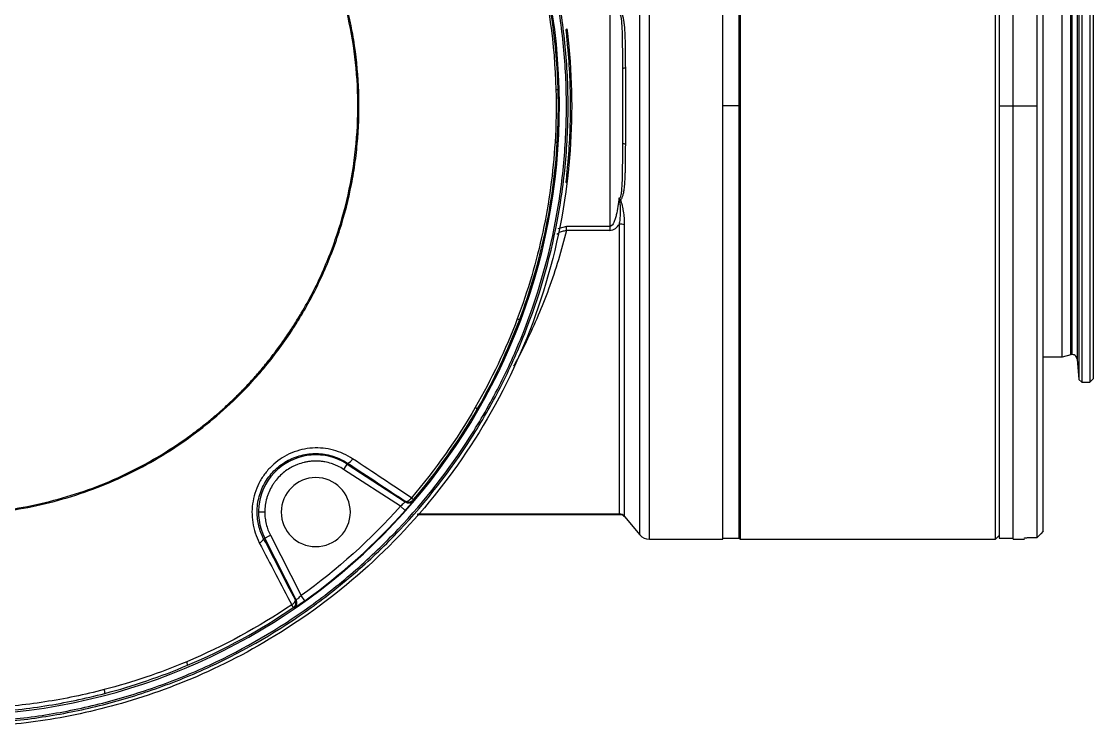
# Model space of a CAD drawing. Header units: millimetres. Extents: x -193 to 542, y 0 to 978.
# Drawn here: x 456.7 to 542, y 839.7 to 895.8 of the extents above; entities that cross this region are included whole.
import ezdxf

# ---------------------------------------------------------------- set-up
doc = ezdxf.new("R2010")
doc.units = ezdxf.units.MM

msp = doc.modelspace()

# ---------------------------------------------------------------- linework, layer by layer
at = {"color": 7, "linetype": 'Continuous', "lineweight": 25}
for p, q in [((506.645, 854.612), (506.645, 923.612)), ((513.8, 854.712), (513.8, 923.512)), ((513.9, 854.612), (513.9, 923.612)), ((534.2, 854.612), (534.2, 923.612)), ((537.5, 854.742), (537.5, 923.481)), ((505.878, 854.969), (505.878, 923.255)), ((540.84, 910.893), (540.84, 867.331)), ((541.059, 911.106), (541.059, 867.112)), ((541.7, 911.106), (541.7, 867.112)), ((542, 867.412), (542, 910.812)), ((539.501, 869.112), (539.501, 909.112)), ((540.196, 869.298), (540.196, 908.925)), ((540.3, 869.312), (540.3, 908.912)), ((540.698, 909.277), (540.698, 868.947)), ((503.5, 899.021), (503.5, 879.202)), ((500.127, 893.811), (500.24, 893.822)), ((504.734, 892.125), (504.734, 886.099)), ((513.8, 889.112), (512.5, 889.112)), ((534.5, 889.112), (537.5, 889.112)), ((500.127, 884.389), (500.24, 884.378)), ((500.042, 879.507), (499.366, 879.32)), ((500.042, 879.202), (500.042, 879.507)), ((503.5, 879.507), (500.042, 879.507)), ((503.5, 879.202), (500.042, 879.202)), ((504.267, 856.632), (504.267, 879.709)), ((504.65, 879.657), (504.65, 856.453)), ((539.501, 869.112), (538, 869.112)), ((540.196, 869.298), (539.501, 869.112)), ((540.698, 868.947), (540.84, 867.331)), ((540.84, 867.331), (541.059, 867.112)), ((541.059, 867.112), (541.7, 867.112)), ((542, 867.412), (541.7, 867.112)), ((474.574, 866.667), (474.506, 866.732)), ((482.63, 860.673), (482.31, 860.179)), ((486.835, 857.241), (482.31, 860.179)), ((482.582, 860.598), (487.211, 857.592)), ((487.211, 857.592), (487.202, 857.653)), ((476.037, 856.773), (475.537, 856.773)), ((487.208, 856.908), (486.835, 857.241)), ((488.164, 856.592), (504.283, 856.592)), ((488.199, 856.632), (504.267, 856.632)), ((504.589, 856.488), (504.665, 856.415)), ((504.667, 856.413), (505.878, 854.969)), ((538, 855.263), (537.8, 855.044)), ((475.946, 854.658), (476.48, 854.93)), ((478.54, 849.785), (476.034, 854.703)), ((476.48, 854.93), (478.929, 850.122)), ((506.645, 854.612), (512.5, 854.612)), ((512.5, 854.712), (513.8, 854.712)), ((513.8, 854.712), (513.9, 854.612)), ((513.9, 854.612), (534.2, 854.612)), ((534.5, 854.912), (534.2, 854.612)), ((534.5, 854.712), (535.6, 854.712)), ((535.6, 854.612), (536.5, 854.612)), ((536.9, 854.742), (537.5, 854.742)), ((479.22, 849.716), (478.929, 850.122)), ((478.46, 849.806), (478.54, 849.785))]:
    msp.add_line(p, q, dxfattribs=at)
at = {"color": 7, "linetype": 'Continuous', "lineweight": 25, "flags": 128}
for points in [[(487.855, 857.748), (487.86, 857.714), (487.864, 857.688)], [(478.377, 849.146), (478.332, 849.157), (478.296, 849.166)]]:
    msp.add_lwpolyline(points, dxfattribs=at)
at = {"color": 7, "linetype": 'Continuous', "lineweight": 25}
for centre, radius, start, end in [((450.991, 889.1), 48.5, 273.21291, 87.13692), ((504.709, 891.731), 0.395, 86.36635, 121.97865), ((498.976, 899.665), 9.242, 271.4287, 272.55537), ((498.898, 881.816), 4.409, 84.51604, 86.88235), ((504.709, 886.493), 0.395, 238.02135, 273.63365), ((503.817, 882.074), 0.675, 312.30792, 319.42737), ((504.293, 878.46), 1.249, 73.41793, 91.21524), ((495.84, 871.307), 0.892, 58.57934, 71.04541), ((540.3, 868.912), 0.4, 5, 105), ((492.459, 864.472), 0.704, 45.50611, 62.35015), ((480.098, 856.773), 4.561, 57, 207), ((482.48, 861.24), 0.587, 284.85364, 338.07355), ((480.098, 856.773), 2.75, 90, 270), ((480.098, 856.773), 2.75, 270, 90), ((487.483, 858.012), 0.5, 237.01742, 319.55436), ((450.991, 889.1), 48.456, 305.63196, 318.36804), ((504.267, 856.131), 0.5, 40.02271, 90.00403), ((475.437, 854.863), 0.549, 287.58593, 338.0296), ((506.645, 855.612), 1, 220, 270), ((478.094, 849.558), 0.5, 304.44564, 26.98258), ((469.1, 844.504), 0.804, 5.87373, 26.23707), ((462.413, 842.364), 0.897, 358.50409, 17.98711)]:
    msp.add_arc(centre, radius, start, end, dxfattribs=at)
for points, knots in [([(453.665, 840.117), (455.227, 840.203), (456.777, 840.362), (459.84, 840.824), (461.355, 841.127), (464.353, 841.874), (465.836, 842.319), (468.036, 843.094), (468.765, 843.371), (470.214, 843.961), (470.932, 844.273), (474.463, 845.911), (477.13, 847.473), (480.898, 850.185), (482.116, 851.151), (483.881, 852.696), (484.458, 853.225), (485.581, 854.306), (486.127, 854.858), (488.788, 857.675), (490.687, 860.112), (492.774, 863.386), (493.177, 864.052), (493.954, 865.409), (494.327, 866.099), (495.39, 868.181), (496.029, 869.595), (497.737, 873.906), (498.602, 876.876), (499.33, 880.712), (499.458, 881.486), (499.676, 883.031), (499.766, 883.803), (499.981, 886.121), (500.119, 889.21), (499.967, 892.299), (499.742, 894.615), (499.648, 895.387), (499.424, 896.931), (499.292, 897.705), (498.546, 901.537), (497.668, 904.503), (495.941, 908.807), (495.296, 910.217), (494.223, 912.295), (493.847, 912.983), (493.065, 914.337), (492.659, 915.001), (490.557, 918.266), (488.647, 920.693), (485.973, 923.499), (485.424, 924.048), (484.297, 925.124), (483.718, 925.652), (481.945, 927.189), (480.724, 928.149), (476.943, 930.843), (474.269, 932.393), (470.731, 934.016), (470.012, 934.325), (468.56, 934.908), (467.829, 935.182), (465.626, 935.947), (464.142, 936.385), (461.14, 937.119), (459.624, 937.415), (456.559, 937.863), (455.009, 938.016), (453.447, 938.094)], [0, 0, 0, 0, 0.03125, 0.03125, 0.0625, 0.0625, 0.09375, 0.09375, 0.109375, 0.109375, 0.125, 0.125, 0.1875, 0.1875, 0.21875, 0.21875, 0.234375, 0.234375, 0.25, 0.25, 0.3125, 0.3125, 0.328125, 0.328125, 0.34375, 0.34375, 0.375, 0.375, 0.4375, 0.4375, 0.453125, 0.453125, 0.46875, 0.46875, 0.5, 0.53125, 0.53125, 0.546875, 0.546875, 0.5625, 0.5625, 0.625, 0.625, 0.65625, 0.65625, 0.671875, 0.671875, 0.6875, 0.6875, 0.75, 0.75, 0.765625, 0.765625, 0.78125, 0.78125, 0.8125, 0.8125, 0.875, 0.875, 0.890625, 0.890625, 0.90625, 0.90625, 0.9375, 0.9375, 0.96875, 0.96875, 1, 1, 1, 1]), ([(453.673, 839.985), (455.239, 840.07), (456.793, 840.23), (459.864, 840.693), (461.383, 840.997), (464.389, 841.746), (465.876, 842.192), (468.082, 842.97), (468.813, 843.247), (470.267, 843.839), (470.986, 844.152), (474.526, 845.794), (477.201, 847.36), (480.98, 850.079), (482.2, 851.048), (483.971, 852.597), (484.549, 853.128), (485.675, 854.212), (486.222, 854.765), (488.89, 857.59), (490.795, 860.033), (492.888, 863.316), (493.292, 863.985), (494.07, 865.345), (494.444, 866.036), (495.511, 868.125), (496.151, 869.542), (497.864, 873.865), (498.731, 876.843), (499.461, 880.689), (499.59, 881.465), (499.808, 883.014), (499.898, 883.789), (500.113, 886.113), (500.252, 889.21), (500.1, 892.307), (499.874, 894.63), (499.78, 895.404), (499.555, 896.953), (499.423, 897.728), (498.675, 901.571), (497.795, 904.544), (496.063, 908.86), (495.416, 910.274), (494.341, 912.358), (493.963, 913.048), (493.179, 914.405), (492.772, 915.071), (490.664, 918.345), (488.749, 920.779), (486.068, 923.592), (485.518, 924.143), (484.388, 925.222), (483.807, 925.751), (482.029, 927.292), (480.804, 928.255), (477.014, 930.957), (474.332, 932.511), (470.784, 934.137), (470.063, 934.447), (468.608, 935.032), (467.875, 935.307), (465.666, 936.074), (464.177, 936.513), (461.168, 937.249), (459.648, 937.546), (456.574, 937.995), (455.02, 938.148), (453.454, 938.227)], [0, 0, 0, 0, 0.03125, 0.03125, 0.0625, 0.0625, 0.09375, 0.09375, 0.109375, 0.109375, 0.125, 0.125, 0.1875, 0.1875, 0.21875, 0.21875, 0.234375, 0.234375, 0.25, 0.25, 0.3125, 0.3125, 0.328125, 0.328125, 0.34375, 0.34375, 0.375, 0.375, 0.4375, 0.4375, 0.453125, 0.453125, 0.46875, 0.46875, 0.5, 0.53125, 0.53125, 0.546875, 0.546875, 0.5625, 0.5625, 0.625, 0.625, 0.65625, 0.65625, 0.671875, 0.671875, 0.6875, 0.6875, 0.75, 0.75, 0.765625, 0.765625, 0.78125, 0.78125, 0.8125, 0.8125, 0.875, 0.875, 0.890625, 0.890625, 0.90625, 0.90625, 0.9375, 0.9375, 0.96875, 0.96875, 1, 1, 1, 1]), ([(474.506, 866.732), (474.636, 866.87), (474.895, 867.146), (475.275, 867.567), (475.647, 867.995), (476.012, 868.429), (476.369, 868.869), (476.718, 869.316), (477.059, 869.769), (477.393, 870.228), (477.719, 870.693), (478.037, 871.165), (478.348, 871.643), (478.651, 872.127), (479.481, 873.506), (480.7, 875.867), (482.009, 879.329), (482.923, 882.916), (483.416, 886.582), (483.495, 890.271), (483.16, 893.938), (482.404, 897.553), (481.237, 901.062), (479.686, 904.429), (477.764, 907.582), (475.504, 910.495), (472.931, 913.128), (470.073, 915.461), (466.616, 917.671), (462.539, 919.595), (457.822, 920.988), (453.765, 921.534), (450.49, 921.61), (448.035, 921.476), (445.797, 921.183), (443.782, 920.786), (442.289, 920.405), (441.108, 920.049), (440.282, 919.778), (439.41, 919.454), (438.624, 919.143), (437.857, 918.847), (437.222, 918.621), (436.583, 918.407), (435.938, 918.207), (435.289, 918.021), (434.636, 917.849), (433.977, 917.69), (433.314, 917.545), (432.646, 917.413), (431.973, 917.295), (430.909, 917.132), (429.455, 916.966), (427.689, 916.863), (425.848, 916.88), (424.373, 916.956), (423.029, 917.031), (421.828, 917.092), (420.177, 917.175), (418.078, 917.277), (415.528, 917.401), (412.53, 917.546), (408.484, 917.738), (402.433, 918.036), (395.695, 918.378), (387.788, 918.77), (380.433, 919.126), (372.463, 919.515), (365.885, 919.851), (358.53, 920.207), (351.636, 920.53), (344.121, 920.891), (337.229, 921.236), (329.411, 921.635), (320.088, 922.122), (310.104, 922.644), (300.298, 923.15), (294.294, 923.453), (291.558, 923.591)], [0, 0, 0, 0, 0.002411, 0.004819, 0.007226, 0.009631, 0.012036, 0.014441, 0.016847, 0.019255, 0.021665, 0.024079, 0.026496, 0.028918, 0.031346, 0.046984, 0.062637, 0.078317, 0.093938, 0.109558, 0.125111, 0.140645, 0.156393, 0.172038, 0.187704, 0.203277, 0.218878, 0.23449, 0.250165, 0.271063, 0.291718, 0.312612, 0.32301, 0.333421, 0.343905, 0.351731, 0.359557, 0.36351, 0.367443, 0.370613, 0.375348, 0.378209, 0.38107, 0.38393, 0.386791, 0.389655, 0.392523, 0.395397, 0.398276, 0.401164, 0.40406, 0.406967, 0.414871, 0.422679, 0.429461, 0.438282, 0.441478, 0.44658, 0.453589, 0.462505, 0.473328, 0.486057, 0.500694, 0.524855, 0.563107, 0.586491, 0.625522, 0.656734, 0.687935, 0.709263, 0.750348, 0.775661, 0.804905, 0.838076, 0.875174, 0.923572, 0.965179, 1, 1, 1, 1]), ([(474.574, 866.667), (475.424, 867.561), (476.218, 868.498), (477.696, 870.456), (478.38, 871.477), (479.324, 873.071), (479.625, 873.615), (480.196, 874.719), (480.464, 875.277), (481.218, 876.967), (481.653, 878.116), (482.394, 880.457), (482.699, 881.648), (483.055, 883.469), (483.157, 884.083), (483.325, 885.315), (483.39, 885.93), (483.534, 887.775), (483.559, 889.004), (483.474, 891.458), (483.366, 892.683), (483.093, 894.519), (482.983, 895.132), (482.728, 896.348), (482.583, 896.949), (482.098, 898.734), (481.712, 899.9), (480.811, 902.183), (480.296, 903.3), (479.424, 904.937), (479.115, 905.477), (478.47, 906.537), (478.134, 907.055), (477.085, 908.575), (476.332, 909.543), (474.722, 911.389), (473.865, 912.269), (472.498, 913.519), (472.027, 913.925), (471.065, 914.707), (470.576, 915.082), (469.081, 916.163), (468.048, 916.823), (465.914, 918.026), (464.813, 918.569), (463.109, 919.294), (462.53, 919.522), (461.365, 919.94), (460.78, 920.13), (459.013, 920.648), (457.821, 920.923), (455.411, 921.342), (454.193, 921.486), (452.345, 921.598), (451.725, 921.617), (450.487, 921.621), (449.871, 921.605), (448.03, 921.503), (446.813, 921.365), (444.395, 920.955), (443.193, 920.683), (441.408, 920.173), (440.815, 919.987), (439.936, 919.68), (439.644, 919.573), (439.064, 919.349), (438.776, 919.232), (438.198, 919.003), (437.908, 918.892), (437.325, 918.681), (437.032, 918.58), (436.148, 918.292), (435.554, 918.116), (434.356, 917.798), (433.752, 917.657), (432.533, 917.408), (431.917, 917.302), (430.068, 917.036), (428.839, 916.93), (426.998, 916.882), (426.385, 916.886), (425.159, 916.926), (424.547, 916.962), (422.709, 917.069), (421.484, 917.131), (419.033, 917.249), (417.807, 917.308), (414.131, 917.483), (411.679, 917.599), (404.325, 917.952), (399.422, 918.201), (389.615, 918.695), (384.71, 918.929), (374.902, 919.409), (369.999, 919.658), (360.191, 920.144), (355.287, 920.373), (345.479, 920.841), (340.575, 921.083), (330.77, 921.583), (325.868, 921.841), (316.064, 922.358), (311.163, 922.616), (303.811, 922.998), (301.361, 923.125), (296.46, 923.375), (294.009, 923.498), (291.559, 923.623)], [0, 0, 0, 0, 0.015625, 0.015625, 0.03125, 0.03125, 0.039062, 0.039062, 0.046875, 0.046875, 0.0625, 0.0625, 0.078125, 0.078125, 0.085937, 0.085937, 0.09375, 0.09375, 0.109375, 0.109375, 0.125, 0.125, 0.132812, 0.132812, 0.140625, 0.140625, 0.15625, 0.15625, 0.171875, 0.171875, 0.179687, 0.179687, 0.1875, 0.1875, 0.203125, 0.203125, 0.21875, 0.21875, 0.226562, 0.226562, 0.234375, 0.234375, 0.25, 0.25, 0.265625, 0.265625, 0.273437, 0.273437, 0.28125, 0.28125, 0.296875, 0.296875, 0.3125, 0.3125, 0.320312, 0.320312, 0.328125, 0.328125, 0.34375, 0.34375, 0.359375, 0.359375, 0.367187, 0.367187, 0.371094, 0.371094, 0.375, 0.375, 0.378906, 0.378906, 0.382812, 0.382812, 0.390625, 0.390625, 0.398437, 0.398437, 0.40625, 0.40625, 0.421875, 0.421875, 0.429687, 0.429687, 0.4375, 0.4375, 0.453125, 0.453125, 0.46875, 0.46875, 0.5, 0.5, 0.5625, 0.5625, 0.625, 0.625, 0.6875, 0.6875, 0.75, 0.75, 0.8125, 0.8125, 0.875, 0.875, 0.9375, 0.9375, 0.96875, 0.96875, 1, 1, 1, 1]), ([(512.5, 854.612), (512.5, 854.612), (512.5, 854.834), (512.5, 855.715), (512.5, 856.374), (512.5, 858.102), (512.5, 859.172), (512.5, 861.681), (512.5, 863.12), (512.5, 866.313), (512.5, 868.067), (512.5, 871.822), (512.5, 873.823), (512.5, 877.995), (512.5, 880.167), (512.5, 884.596), (512.5, 886.854), (512.5, 891.37), (512.5, 893.628), (512.5, 898.057), (512.5, 900.228), (512.5, 904.401), (512.5, 906.402), (512.5, 910.156), (512.5, 911.91), (512.5, 915.104), (512.5, 916.543), (512.5, 919.052), (512.5, 920.122), (512.5, 921.85), (512.5, 922.508), (512.5, 923.389), (512.5, 923.612), (512.5, 923.612)], [0, 0, 0, 0, 0.0625, 0.0625, 0.125, 0.125, 0.1875, 0.1875, 0.25, 0.25, 0.3125, 0.3125, 0.375, 0.375, 0.4375, 0.4375, 0.5, 0.5, 0.5625, 0.5625, 0.625, 0.625, 0.6875, 0.6875, 0.75, 0.75, 0.8125, 0.8125, 0.875, 0.875, 0.9375, 0.9375, 1, 1, 1, 1]), ([(534.5, 923.512), (534.5, 923.512), (534.5, 923.29), (534.5, 922.412), (534.5, 921.755), (534.5, 920.032), (534.5, 918.965), (534.5, 916.464), (534.5, 915.028), (534.5, 911.844), (534.5, 910.095), (534.5, 906.351), (534.5, 904.356), (534.5, 900.196), (534.5, 898.031), (534.5, 893.615), (534.5, 891.363), (534.5, 889.112)], [0, 0, 0, 0, 0.125, 0.125, 0.25, 0.25, 0.375, 0.375, 0.5, 0.5, 0.625, 0.625, 0.75, 0.75, 0.875, 0.875, 1, 1, 1, 1]), ([(535.6, 889.112), (535.6, 889.303), (535.6, 889.687), (535.6, 890.261), (535.6, 890.834), (535.6, 891.406), (535.6, 891.978), (535.6, 892.549), (535.6, 893.119), (535.6, 893.688), (535.6, 894.256), (535.6, 894.824), (535.6, 896.299), (535.6, 898.66), (535.6, 901.874), (535.6, 905.009), (535.6, 908.043), (535.6, 910.903), (535.6, 913.549), (535.6, 915.938), (535.6, 918.024), (535.6, 919.798), (535.6, 921.224), (535.6, 922.321), (535.6, 922.913), (535.6, 923.217), (535.6, 923.361), (535.6, 923.473), (535.6, 923.553), (535.6, 923.603), (535.6, 923.609), (535.6, 923.612)], [0, 0, 0, 0, 0.010612, 0.021212, 0.031802, 0.042386, 0.052965, 0.063544, 0.074125, 0.08471, 0.095304, 0.105909, 0.116527, 0.178249, 0.240008, 0.304304, 0.368636, 0.4343, 0.500002, 0.565664, 0.631367, 0.69566, 0.759995, 0.821715, 0.883476, 0.902916, 0.922324, 0.941718, 0.961117, 0.980538, 1, 1, 1, 1]), ([(538, 855.263), (538, 855.46), (538, 855.849), (538, 857.001), (538, 857.762), (538, 859.632), (538, 860.741), (538, 863.266), (538, 864.682), (538, 867.777), (538, 869.454), (538, 873.012), (538, 874.893), (538, 878.795), (538, 880.816), (538, 884.928), (538, 887.02), (538, 891.204), (538, 893.295), (538, 897.408), (538, 899.428), (538, 903.33), (538, 905.211), (538, 908.77), (538, 910.447), (538, 913.541), (538, 914.958), (538, 917.483), (538, 918.591), (538, 920.461), (538, 921.223), (538, 922.374), (538, 922.764), (538, 922.961)], [0, 0, 0, 0, 0.0625, 0.0625, 0.125, 0.125, 0.1875, 0.1875, 0.25, 0.25, 0.3125, 0.3125, 0.375, 0.375, 0.4375, 0.4375, 0.5, 0.5, 0.5625, 0.5625, 0.625, 0.625, 0.6875, 0.6875, 0.75, 0.75, 0.8125, 0.8125, 0.875, 0.875, 0.9375, 0.9375, 1, 1, 1, 1]), ([(504.233, 896.423), (504.249, 896.443), (504.267, 896.453), (504.298, 896.444), (504.313, 896.426), (504.351, 896.35), (504.369, 896.271), (504.397, 896.107), (504.408, 896.018), (504.426, 895.835), (504.434, 895.742), (504.453, 895.458), (504.462, 895.263), (504.476, 894.87), (504.481, 894.673), (504.5, 893.681), (504.5, 892.876), (504.5, 892.066)], [0, 0, 0, 0, 0.03125, 0.03125, 0.0625, 0.0625, 0.125, 0.125, 0.1875, 0.1875, 0.25, 0.25, 0.375, 0.375, 0.5, 0.5, 1, 1, 1, 1]), ([(504.329, 896.589), (504.34, 896.583), (504.362, 896.572), (504.391, 896.544), (504.42, 896.507), (504.447, 896.461), (504.473, 896.406), (504.497, 896.342), (504.52, 896.268), (504.542, 896.185), (504.563, 896.093), (504.582, 895.991), (504.601, 895.881), (504.617, 895.76), (504.648, 895.509), (504.681, 895.084), (504.708, 894.492), (504.724, 893.81), (504.733, 893.025), (504.734, 892.443), (504.734, 892.125)], [0, 0, 0, 0, 0.011599, 0.023903, 0.037162, 0.051575, 0.067302, 0.084464, 0.103156, 0.123452, 0.14541, 0.169076, 0.194488, 0.221675, 0.250662, 0.362727, 0.50094, 0.632468, 0.798812, 1, 1, 1, 1]), ([(500.014, 895.185), (500.025, 895.017), (500.037, 894.843), (500.065, 894.499), (500.075, 894.373), (500.1, 894.1), (500.113, 893.957), (500.127, 893.811)], [0, 0, 0, 0, 0.5, 0.5, 0.75, 0.75, 1, 1, 1, 1]), ([(500.014, 895.185), (500.019, 895.146), (500.03, 895.067), (500.059, 894.952), (500.097, 894.838), (500.129, 894.766), (500.145, 894.73)], [0, 0, 0, 0, 0.248261, 0.498509, 0.749652, 1, 1, 1, 1]), ([(500.082, 895.254), (500.082, 895.248), (500.084, 895.235), (500.086, 895.217), (500.088, 895.2), (500.091, 895.182), (500.093, 895.164), (500.095, 895.146), (500.097, 895.127), (500.1, 895.108), (500.102, 895.089), (500.104, 895.07), (500.107, 895.05), (500.109, 895.03), (500.112, 895.01), (500.114, 894.99), (500.116, 894.969), (500.119, 894.948), (500.121, 894.927), (500.124, 894.906), (500.127, 894.884), (500.129, 894.862), (500.132, 894.84), (500.133, 894.826), (500.134, 894.818)], [0, 0, 0, 0, 0.008551, 0.018886, 0.032013, 0.048433, 0.0684, 0.092056, 0.119484, 0.150738, 0.185854, 0.224857, 0.267766, 0.314594, 0.365353, 0.420049, 0.478691, 0.541283, 0.60783, 0.678336, 0.752803, 0.831235, 0.913633, 1, 1, 1, 1]), ([(500.145, 894.73), (500.148, 894.696), (500.156, 894.632), (500.167, 894.532), (500.178, 894.432), (500.189, 894.325), (500.201, 894.211), (500.214, 894.085), (500.227, 893.955), (500.236, 893.866), (500.24, 893.822)], [0, 0, 0, 0, 0.137221, 0.265354, 0.38502, 0.496985, 0.624286, 0.748067, 0.876051, 1, 1, 1, 1]), ([(500.127, 893.811), (500.276, 892.253), (500.352, 890.683), (500.352, 887.517), (500.276, 885.947), (500.127, 884.389)], [0, 0, 0, 0, 0.5, 0.5, 1, 1, 1, 1]), ([(534.5, 889.112), (534.5, 886.86), (534.5, 884.609), (534.5, 880.192), (534.5, 878.028), (534.5, 873.867), (534.5, 871.872), (534.5, 868.128), (534.5, 866.379), (534.5, 863.195), (534.5, 861.76), (534.5, 859.258), (534.5, 858.192), (534.5, 856.469), (534.5, 855.812), (534.5, 854.934), (534.5, 854.712), (534.5, 854.712)], [0, 0, 0, 0, 0.125, 0.125, 0.25, 0.25, 0.375, 0.375, 0.5, 0.5, 0.625, 0.625, 0.75, 0.75, 0.875, 0.875, 1, 1, 1, 1]), ([(535.6, 854.612), (535.6, 854.613), (535.6, 854.615), (535.6, 854.629), (535.6, 854.653), (535.6, 854.686), (535.6, 854.729), (535.6, 854.781), (535.6, 854.843), (535.6, 854.915), (535.6, 854.996), (535.6, 855.086), (535.6, 855.347), (535.6, 855.902), (535.6, 856.999), (535.6, 858.425), (535.6, 860.199), (535.6, 862.285), (535.6, 864.673), (535.6, 867.32), (535.6, 870.179), (535.6, 873.214), (535.6, 876.348), (535.6, 879.563), (535.6, 882.08), (535.6, 883.871), (535.6, 884.913), (535.6, 885.959), (535.6, 887.007), (535.6, 888.058), (535.6, 888.76), (535.6, 889.112)], [0, 0, 0, 0, 0.0106093, 0.0212066, 0.0317948, 0.0423769, 0.0529558, 0.0635345, 0.0741159, 0.0847029, 0.0952985, 0.1059055, 0.116527, 0.1782492, 0.2400085, 0.3043036, 0.3686365, 0.4342999, 0.5000015, 0.5656638, 0.6313665, 0.6956596, 0.7599946, 0.8217146, 0.883476, 0.9029212, 0.9223324, 0.9417277, 0.9611254, 0.9805434, 1, 1, 1, 1]), ([(499.138, 886.218), (498.992, 883.797), (498.665, 881.414), (497.662, 876.725), (496.986, 874.418), (496.129, 872.151)], [0, 0, 0, 0, 0.5, 0.5, 1, 1, 1, 1]), ([(496.305, 872.068), (497.163, 874.347), (497.841, 876.666), (498.846, 881.378), (499.173, 883.772), (499.319, 886.205)], [0, 0, 0, 0, 0.5, 0.5, 1, 1, 1, 1]), ([(504.5, 886.158), (504.5, 885.348), (504.5, 884.543), (504.481, 883.551), (504.476, 883.354), (504.462, 882.961), (504.453, 882.766), (504.434, 882.482), (504.426, 882.388), (504.408, 882.206), (504.397, 882.117), (504.369, 881.953), (504.351, 881.873), (504.313, 881.797), (504.298, 881.78), (504.267, 881.771), (504.249, 881.781), (504.233, 881.801)], [0, 0, 0, 0, 0.5, 0.5, 0.625, 0.625, 0.75, 0.75, 0.8125, 0.8125, 0.875, 0.875, 0.9375, 0.9375, 0.96875, 0.96875, 1, 1, 1, 1]), ([(504.734, 886.099), (504.734, 885.933), (504.734, 885.614), (504.731, 885.159), (504.728, 884.745), (504.722, 884.373), (504.716, 884.044), (504.704, 883.623), (504.681, 883.14), (504.645, 882.688), (504.608, 882.391), (504.579, 882.21), (504.547, 882.053), (504.511, 881.92), (504.472, 881.812), (504.429, 881.728), (504.383, 881.666), (504.347, 881.645), (504.329, 881.635)], [0, 0, 0, 0, 0.104928, 0.201157, 0.288687, 0.36752, 0.43766, 0.499118, 0.637268, 0.749414, 0.795599, 0.837073, 0.873962, 0.906448, 0.934794, 0.959392, 0.980835, 1, 1, 1, 1]), ([(500.127, 884.389), (500.113, 884.243), (500.1, 884.1), (500.075, 883.827), (500.065, 883.701), (500.037, 883.358), (500.025, 883.183), (500.014, 883.015)], [0, 0, 0, 0, 0.25, 0.25, 0.5, 0.5, 1, 1, 1, 1]), ([(500.24, 884.378), (500.237, 884.35), (500.232, 884.293), (500.223, 884.208), (500.215, 884.124), (500.206, 884.04), (500.198, 883.956), (500.184, 883.829), (500.166, 883.659), (500.152, 883.536), (500.145, 883.47)], [0, 0, 0, 0, 0.079963, 0.160348, 0.241867, 0.325206, 0.411007, 0.499856, 0.732781, 1, 1, 1, 1]), ([(500.145, 883.47), (500.129, 883.435), (500.092, 883.351), (500.043, 883.2), (500.024, 883.081), (500.014, 883.015)], [0, 0, 0, 0, 0.244878, 0.578094, 1, 1, 1, 1]), ([(500.134, 883.382), (500.133, 883.372), (500.131, 883.352), (500.127, 883.322), (500.124, 883.292), (500.12, 883.263), (500.117, 883.234), (500.113, 883.206), (500.11, 883.178), (500.107, 883.151), (500.104, 883.124), (500.1, 883.098), (500.097, 883.072), (500.094, 883.046), (500.091, 883.022), (500.088, 882.997), (500.085, 882.973), (500.083, 882.954), (500.082, 882.946)], [0, 0, 0, 0, 0.117748, 0.227993, 0.330741, 0.425998, 0.513774, 0.594078, 0.666926, 0.732336, 0.790336, 0.840962, 0.884273, 0.920362, 0.94939, 0.971675, 0.987931, 1, 1, 1, 1]), ([(500.134, 883.382), (500.134, 883.383), (500.135, 883.387), (500.136, 883.398), (500.138, 883.414), (500.141, 883.438), (500.143, 883.459), (500.145, 883.47)], [0, 0, 0, 0, 0.155597, 0.320612, 0.497275, 0.726474, 1, 1, 1, 1]), ([(500.082, 882.946), (499.629, 879.339), (498.779, 875.809), (496.398, 869.137), (494.869, 865.995), (491.324, 860.249), (489.309, 857.645), (485.002, 853.031), (482.711, 851.02), (478.036, 847.57), (475.653, 846.129), (470.934, 843.745), (468.597, 842.802), (464.06, 841.323), (461.858, 840.786), (457.639, 840.027), (455.621, 839.805), (453.703, 839.7)], [0, 0, 0, 0, 0.125, 0.125, 0.25, 0.25, 0.375, 0.375, 0.5, 0.5, 0.625, 0.625, 0.75, 0.75, 0.875, 0.875, 1, 1, 1, 1]), ([(504.233, 881.801), (504.182, 881.336), (504.116, 880.87), (503.987, 880.334), (503.959, 880.229), (503.895, 880.025), (503.859, 879.927), (503.777, 879.749), (503.731, 879.667), (503.624, 879.546), (503.563, 879.507), (503.5, 879.507)], [0, 0, 0, 0, 0.5, 0.5, 0.625, 0.625, 0.75, 0.75, 0.875, 0.875, 1, 1, 1, 1]), ([(504.233, 881.801), (504.24, 881.786), (504.255, 881.757), (504.278, 881.718), (504.302, 881.676), (504.319, 881.65), (504.329, 881.635)], [0, 0, 0, 0, 0.253933, 0.500375, 0.722672, 1, 1, 1, 1]), ([(504.271, 881.575), (504.264, 881.599), (504.249, 881.648), (504.237, 881.724), (504.234, 881.776), (504.233, 881.801)], [0, 0, 0, 0, 0.339875, 0.671542, 1, 1, 1, 1]), ([(504.267, 879.709), (504.277, 879.767), (504.299, 879.893), (504.325, 880.104), (504.344, 880.354), (504.353, 880.611), (504.352, 880.865), (504.345, 881.074), (504.333, 881.249), (504.316, 881.378), (504.297, 881.485), (504.279, 881.547), (504.271, 881.575)], [0, 0, 0, 0, 0.095838, 0.210589, 0.34463, 0.498649, 0.62087, 0.74881, 0.828823, 0.897193, 0.95412, 1, 1, 1, 1]), ([(504.329, 881.635), (504.358, 881.583), (504.385, 881.516), (504.425, 881.396), (504.444, 881.331), (504.466, 881.246), (504.477, 881.201), (504.482, 881.181), (504.485, 881.168), (504.487, 881.159), (504.505, 881.079), (504.528, 880.96), (504.55, 880.831), (504.564, 880.743), (504.571, 880.696), (504.625, 880.298), (504.65, 879.966), (504.65, 879.657)], [0, 0, 0, 0, 0.125, 0.125, 0.1875, 0.21875, 0.234375, 0.242187, 0.242187, 0.25, 0.25, 0.375, 0.4375, 0.4375, 0.5, 0.5, 1, 1, 1, 1]), ([(500.042, 879.202), (499.838, 878.417), (499.42, 876.809), (498.657, 874.557), (497.793, 872.365), (496.877, 870.377), (496.211, 869.041), (495.868, 868.445), (495.846, 868.407)], [0, 0, 0, 0, 0.195926, 0.401274, 0.593533, 0.800735, 0.987085, 1, 1, 1, 1]), ([(499.285, 878.91), (499.334, 878.946), (499.47, 879.047), (499.727, 879.155), (499.938, 879.187), (500.042, 879.202)], [0, 0, 0, 0, 0.222411, 0.618908, 1, 1, 1, 1]), ([(503.5, 879.202), (503.661, 879.202), (503.815, 879.268), (504.07, 879.458), (504.175, 879.579), (504.267, 879.709)], [0, 0, 0, 0, 0.5, 0.5, 1, 1, 1, 1]), ([(291.558, 854.124), (293.344, 854.225), (297.729, 854.472), (305.53, 854.911), (315.95, 855.499), (327.167, 856.131), (339.509, 856.823), (350.708, 857.45), (360.435, 857.999), (367.596, 858.411), (373.958, 858.786), (379.832, 859.134), (387.439, 859.582), (396.676, 860.104), (407.07, 860.663), (415.06, 861.085), (419.549, 861.324), (421.828, 861.448), (423.128, 861.52), (424, 861.569), (424.73, 861.609), (425.377, 861.628), (426.504, 861.639), (428.028, 861.592), (429.942, 861.42), (432.168, 861.086), (434.679, 860.513), (436.708, 859.851), (438.061, 859.314), (438.654, 859.068), (439.219, 858.84), (439.678, 858.667), (440.456, 858.386), (441.546, 858.028), (443.398, 857.511), (445.744, 857.022), (448.597, 856.688), (451.471, 856.604), (454.335, 856.772), (457.17, 857.192), (459.963, 857.865), (462.69, 858.777), (465.32, 859.929), (467.828, 861.306), (469.682, 862.546), (470.956, 863.509), (471.708, 864.113), (472.439, 864.736), (473.149, 865.381), (473.841, 866.044), (474.285, 866.503), (474.506, 866.732)], [0, 0, 0, 0, 0.028732, 0.070577, 0.125542, 0.196415, 0.251084, 0.324148, 0.376626, 0.407614, 0.439397, 0.479035, 0.502169, 0.561849, 0.627715, 0.669477, 0.690489, 0.699989, 0.706186, 0.711429, 0.714034, 0.71794, 0.721835, 0.732168, 0.74245, 0.752715, 0.76836, 0.783824, 0.786999, 0.791761, 0.794164, 0.796796, 0.799659, 0.807458, 0.815253, 0.830598, 0.845979, 0.861431, 0.87683, 0.892123, 0.907526, 0.923035, 0.938387, 0.953704, 0.969064, 0.974254, 0.979425, 0.984581, 0.989725, 0.994864, 1, 1, 1, 1]), ([(291.559, 854.094), (293.508, 854.205), (295.457, 854.313), (299.356, 854.532), (301.305, 854.641), (307.153, 854.97), (311.052, 855.19), (322.749, 855.85), (330.548, 856.287), (346.148, 857.157), (353.949, 857.592), (365.649, 858.259), (369.549, 858.486), (377.349, 858.946), (381.249, 859.178), (389.049, 859.63), (392.949, 859.851), (400.75, 860.28), (404.65, 860.488), (412.451, 860.899), (416.351, 861.102), (421.226, 861.364), (422.201, 861.416), (423.664, 861.5), (424.152, 861.53), (425.124, 861.571), (425.608, 861.581), (428.023, 861.578), (429.931, 861.406), (433.697, 860.723), (435.557, 860.213), (437.616, 859.422), (437.845, 859.331), (438.301, 859.143), (438.529, 859.047), (439.216, 858.768), (439.676, 858.593), (441.061, 858.101), (441.991, 857.818), (444.795, 857.098), (446.682, 856.791), (449.54, 856.58), (450.497, 856.551), (452.42, 856.576), (453.39, 856.632), (456.261, 856.927), (458.136, 857.294), (460.891, 858.084), (461.799, 858.387), (463.597, 859.078), (464.487, 859.467), (467.071, 860.74), (468.702, 861.731), (471.016, 863.427), (471.764, 864.028), (473.215, 865.301), (473.915, 865.974), (474.574, 866.667)], [0, 0, 0, 0, 0.03125, 0.03125, 0.0625, 0.0625, 0.125, 0.125, 0.25, 0.25, 0.375, 0.375, 0.4375, 0.4375, 0.5, 0.5, 0.5625, 0.5625, 0.625, 0.625, 0.6875, 0.6875, 0.703125, 0.703125, 0.710937, 0.710937, 0.71875, 0.71875, 0.75, 0.75, 0.78125, 0.78125, 0.785156, 0.785156, 0.789062, 0.789062, 0.796875, 0.796875, 0.8125, 0.8125, 0.84375, 0.84375, 0.859375, 0.859375, 0.875, 0.875, 0.90625, 0.90625, 0.921875, 0.921875, 0.9375, 0.9375, 0.96875, 0.96875, 0.984375, 0.984375, 1, 1, 1, 1]), ([(483.024, 861.021), (482.557, 861.329), (482.045, 861.561), (480.955, 861.853), (480.397, 861.909), (479.264, 861.836), (478.714, 861.709), (477.657, 861.269), (477.175, 860.967), (476.53, 860.392), (476.333, 860.185), (475.976, 859.741), (475.815, 859.503), (475.534, 858.999), (475.416, 858.739), (475.225, 858.202), (475.151, 857.924), (474.999, 857.073), (474.993, 856.505), (475.168, 855.375), (475.343, 854.841), (475.603, 854.339)], [0, 0, 0, 0, 0.125, 0.125, 0.25, 0.25, 0.375, 0.375, 0.5, 0.5, 0.5625, 0.5625, 0.625, 0.625, 0.6875, 0.6875, 0.75, 0.75, 0.875, 0.875, 1, 1, 1, 1]), ([(475.429, 856.773), (475.429, 856.981), (475.442, 857.19), (475.498, 857.607), (475.54, 857.816), (475.652, 858.222), (475.721, 858.42), (475.887, 858.807), (475.984, 858.997), (476.311, 859.543), (476.576, 859.871), (477.037, 860.308), (477.201, 860.443), (477.542, 860.688), (477.72, 860.798), (478.091, 860.994), (478.285, 861.08), (478.679, 861.224), (478.879, 861.283), (479.487, 861.416), (479.909, 861.451), (480.527, 861.419), (480.731, 861.395), (481.135, 861.319), (481.336, 861.267), (481.922, 861.075), (482.29, 860.896), (482.63, 860.673)], [0, 0, 0, 0, 0.0625, 0.0625, 0.125, 0.125, 0.1875, 0.1875, 0.25, 0.25, 0.375, 0.375, 0.4375, 0.4375, 0.5, 0.5, 0.5625, 0.5625, 0.625, 0.625, 0.75, 0.75, 0.8125, 0.8125, 0.875, 0.875, 1, 1, 1, 1]), ([(487.703, 857.914), (486.98, 858.398), (486.221, 858.904), (484.654, 859.944), (483.846, 860.478), (483.024, 861.021)], [0, 0, 0, 0, 0.5, 0.5, 1, 1, 1, 1]), ([(482.31, 860.179), (482.161, 860.276), (481.93, 860.405), (481.649, 860.529), (481.526, 860.576), (481.443, 860.606), (481.404, 860.619), (481.182, 860.691), (480.914, 860.759), (480.642, 860.799), (480.46, 860.82), (480.37, 860.827), (480.089, 860.839), (479.809, 860.832), (479.533, 860.796), (479.349, 860.766), (479.255, 860.747), (478.988, 860.684), (478.726, 860.604), (478.432, 860.479), (478.308, 860.419), (478.226, 860.377), (478.183, 860.355), (477.835, 860.164), (477.551, 859.956), (477.166, 859.589), (476.987, 859.394), (476.802, 859.149), (476.716, 859.022), (476.68, 858.966), (476.656, 858.929), (476.646, 858.911), (476.536, 858.731), (476.407, 858.484), (476.305, 858.227), (476.243, 858.054), (476.215, 857.968), (476.088, 857.515), (476.037, 857.147), (476.037, 856.773)], [0, 0, 0, 0, 0.0625, 0.09375, 0.109375, 0.109375, 0.125, 0.125, 0.1875, 0.21875, 0.21875, 0.25, 0.25, 0.3125, 0.34375, 0.34375, 0.375, 0.375, 0.4375, 0.46875, 0.484375, 0.484375, 0.5, 0.5, 0.625, 0.625, 0.6875, 0.71875, 0.734375, 0.742188, 0.742188, 0.75, 0.75, 0.8125, 0.84375, 0.84375, 0.875, 0.875, 1, 1, 1, 1]), ([(482.63, 860.673), (483.441, 860.14), (484.234, 859.619), (485.764, 858.608), (486.503, 858.119), (487.202, 857.653)], [0, 0, 0, 0, 0.5, 0.5, 1, 1, 1, 1]), ([(487.211, 857.592), (487.213, 857.588), (487.174, 857.547), (487.037, 857.416), (486.938, 857.328), (486.835, 857.241)], [0, 0, 0, 0, 0.5, 0.5, 1, 1, 1, 1]), ([(487.202, 857.653), (487.23, 857.636), (487.265, 857.627), (487.348, 857.631), (487.395, 857.645), (487.492, 857.695), (487.542, 857.732), (487.631, 857.818), (487.67, 857.866), (487.703, 857.914)], [0, 0, 0, 0, 0.25, 0.25, 0.5, 0.5, 0.75, 0.75, 1, 1, 1, 1]), ([(487.202, 857.653), (487.219, 857.643), (487.249, 857.625), (487.292, 857.606), (487.347, 857.587), (487.4, 857.577), (487.446, 857.573), (487.464, 857.573), (487.472, 857.572), (487.48, 857.573), (487.492, 857.573), (487.515, 857.574), (487.572, 857.58), (487.703, 857.612), (487.793, 857.693), (487.855, 857.748)], [0, 0, 0, 0, 0.080918, 0.146684, 0.197419, 0.323853, 0.371003, 0.389602, 0.399005, 0.40565, 0.420107, 0.450163, 0.501902, 0.661478, 1, 1, 1, 1]), ([(487.864, 857.688), (487.864, 857.684), (487.848, 857.662), (487.798, 857.599), (487.778, 857.574), (487.731, 857.517), (487.704, 857.483), (487.613, 857.375), (487.543, 857.291), (487.38, 857.103), (487.296, 857.007), (487.208, 856.908)], [0, 0, 0, 0, 0.25, 0.25, 0.375, 0.375, 0.5, 0.5, 0.75, 0.75, 1, 1, 1, 1]), ([(487.703, 857.914), (487.75, 857.87), (487.792, 857.829), (487.845, 857.771), (487.857, 857.753), (487.855, 857.748)], [0, 0, 0, 0, 0.5, 0.5, 1, 1, 1, 1]), ([(475.946, 854.658), (475.779, 854.982), (475.651, 855.321), (475.477, 856.032), (475.43, 856.404), (475.429, 856.773)], [0, 0, 0, 0, 0.5, 0.5, 1, 1, 1, 1]), ([(476.037, 856.773), (476.037, 856.611), (476.051, 856.368), (476.094, 856.087), (476.118, 855.967), (476.135, 855.888), (476.144, 855.846), (476.228, 855.504), (476.336, 855.211), (476.48, 854.93)], [0, 0, 0, 0, 0.25, 0.375, 0.4375, 0.4375, 0.5, 0.5, 1, 1, 1, 1]), ([(504.283, 856.592), (504.354, 856.592), (504.428, 856.576), (504.562, 856.514), (504.621, 856.467), (504.667, 856.413)], [0, 0, 0, 0, 0.5, 0.5, 1, 1, 1, 1]), ([(475.603, 854.339), (476.043, 853.487), (476.481, 852.643), (477.343, 850.988), (477.77, 850.173), (478.18, 849.396)], [0, 0, 0, 0, 0.5, 0.5, 1, 1, 1, 1]), ([(478.46, 849.806), (478.064, 850.564), (477.65, 851.362), (476.808, 852.986), (476.38, 853.816), (475.946, 854.658)], [0, 0, 0, 0, 0.5, 0.5, 1, 1, 1, 1]), ([(536.5, 854.71), (536.501, 854.711), (536.502, 854.714), (536.513, 854.718), (536.532, 854.722), (536.565, 854.728), (536.631, 854.734), (536.742, 854.741), (536.847, 854.742), (536.9, 854.742)], [0, 0, 0, 0, 0.08325, 0.166329, 0.250679, 0.376388, 0.500887, 0.747452, 1, 1, 1, 1]), ([(478.929, 850.122), (478.832, 850.029), (478.734, 849.94), (478.589, 849.817), (478.544, 849.783), (478.54, 849.785)], [0, 0, 0, 0, 0.5, 0.5, 1, 1, 1, 1]), ([(478.296, 849.166), (478.301, 849.171), (478.293, 849.194), (478.251, 849.276), (478.218, 849.334), (478.18, 849.396)], [0, 0, 0, 0, 0.5, 0.5, 1, 1, 1, 1]), ([(478.296, 849.166), (478.357, 849.207), (478.413, 849.267), (478.492, 849.411), (478.514, 849.496), (478.514, 849.579)], [0, 0, 0, 0, 0.5, 0.5, 1, 1, 1, 1]), ([(479.22, 849.716), (479.194, 849.697), (479.141, 849.659), (479.061, 849.603), (478.983, 849.548), (478.882, 849.477), (478.761, 849.394), (478.634, 849.308), (478.527, 849.237), (478.446, 849.185), (478.391, 849.151), (478.382, 849.148), (478.377, 849.146)], [0, 0, 0, 0, 0.062912, 0.125218, 0.187481, 0.250267, 0.375264, 0.500054, 0.624006, 0.749413, 0.875237, 1, 1, 1, 1]), ([(478.396, 849.579), (478.431, 849.622), (478.455, 849.667), (478.475, 849.745), (478.472, 849.779), (478.46, 849.806)], [0, 0, 0, 0, 0.5, 0.5, 1, 1, 1, 1]), ([(453.7, 840.834), (455.327, 840.923), (456.942, 841.094), (460.145, 841.596), (461.734, 841.928), (463.309, 842.341)], [0, 0, 0, 0, 0.5, 0.5, 1, 1, 1, 1]), ([(463.266, 842.641), (461.699, 842.234), (460.119, 841.908), (456.936, 841.415), (455.331, 841.248), (453.715, 841.162)], [0, 0, 0, 0, 0.5, 0.5, 1, 1, 1, 1])]:
    msp.add_open_spline(points, degree=3, knots=knots, dxfattribs=at)
for points in [[(499.388, 890.432), (499.288, 894.047), (498.788, 897.607), (497.89, 901.108)], [(497.712, 901.051), (498.608, 897.567), (499.107, 894.023), (499.206, 890.426)], [(500.082, 895.254), (500.06, 895.231), (500.037, 895.208), (500.014, 895.185)], [(500.134, 894.818), (500.071, 894.931), (500.03, 895.056), (500.014, 895.185)], [(500.134, 894.818), (500.135, 894.812), (500.138, 894.782), (500.145, 894.73)], [(500.24, 893.822), (500.541, 890.683), (500.541, 887.517), (500.24, 884.378)], [(504.5, 892.066), (504.5, 890.105), (504.5, 888.119), (504.5, 886.158)], [(499.206, 890.426), (499.245, 889.022), (499.222, 887.62), (499.138, 886.218)], [(499.319, 886.205), (499.404, 887.613), (499.427, 889.022), (499.388, 890.432)], [(500.014, 883.015), (500.03, 883.144), (500.071, 883.269), (500.134, 883.382)], [(500.014, 883.015), (500.037, 882.992), (500.06, 882.969), (500.082, 882.946)], [(496.129, 872.151), (495.206, 869.707), (494.092, 867.355), (492.786, 865.096)], [(492.952, 864.974), (494.262, 867.247), (495.38, 869.612), (496.305, 872.068)], [(492.786, 865.096), (491.311, 862.545), (489.616, 860.151), (487.703, 857.914)], [(487.855, 857.748), (489.775, 860), (491.474, 862.409), (492.952, 864.974)], [(486.835, 857.241), (484.479, 854.59), (481.811, 852.188), (478.929, 850.122)], [(504.267, 856.632), (504.267, 856.618), (504.272, 856.605), (504.283, 856.592)], [(504.65, 856.453), (504.65, 856.44), (504.655, 856.426), (504.667, 856.413)], [(537.5, 854.742), (537.6, 854.843), (537.7, 854.943), (537.8, 855.044)], [(478.18, 849.396), (475.544, 847.607), (472.757, 846.094), (469.822, 844.859)], [(469.9, 844.586), (472.85, 845.834), (475.65, 847.361), (478.296, 849.166)], [(478.18, 849.396), (478.261, 849.445), (478.342, 849.51), (478.396, 849.579)], [(478.514, 849.579), (478.514, 849.661), (478.493, 849.74), (478.46, 849.806)], [(469.822, 844.859), (467.69, 843.962), (465.504, 843.223), (463.266, 842.641)], [(463.309, 842.341), (465.56, 842.931), (467.757, 843.679), (469.9, 844.586)]]:
    msp.add_open_spline(points, degree=3, dxfattribs=at)

doc.saveas('drawing.dxf')
